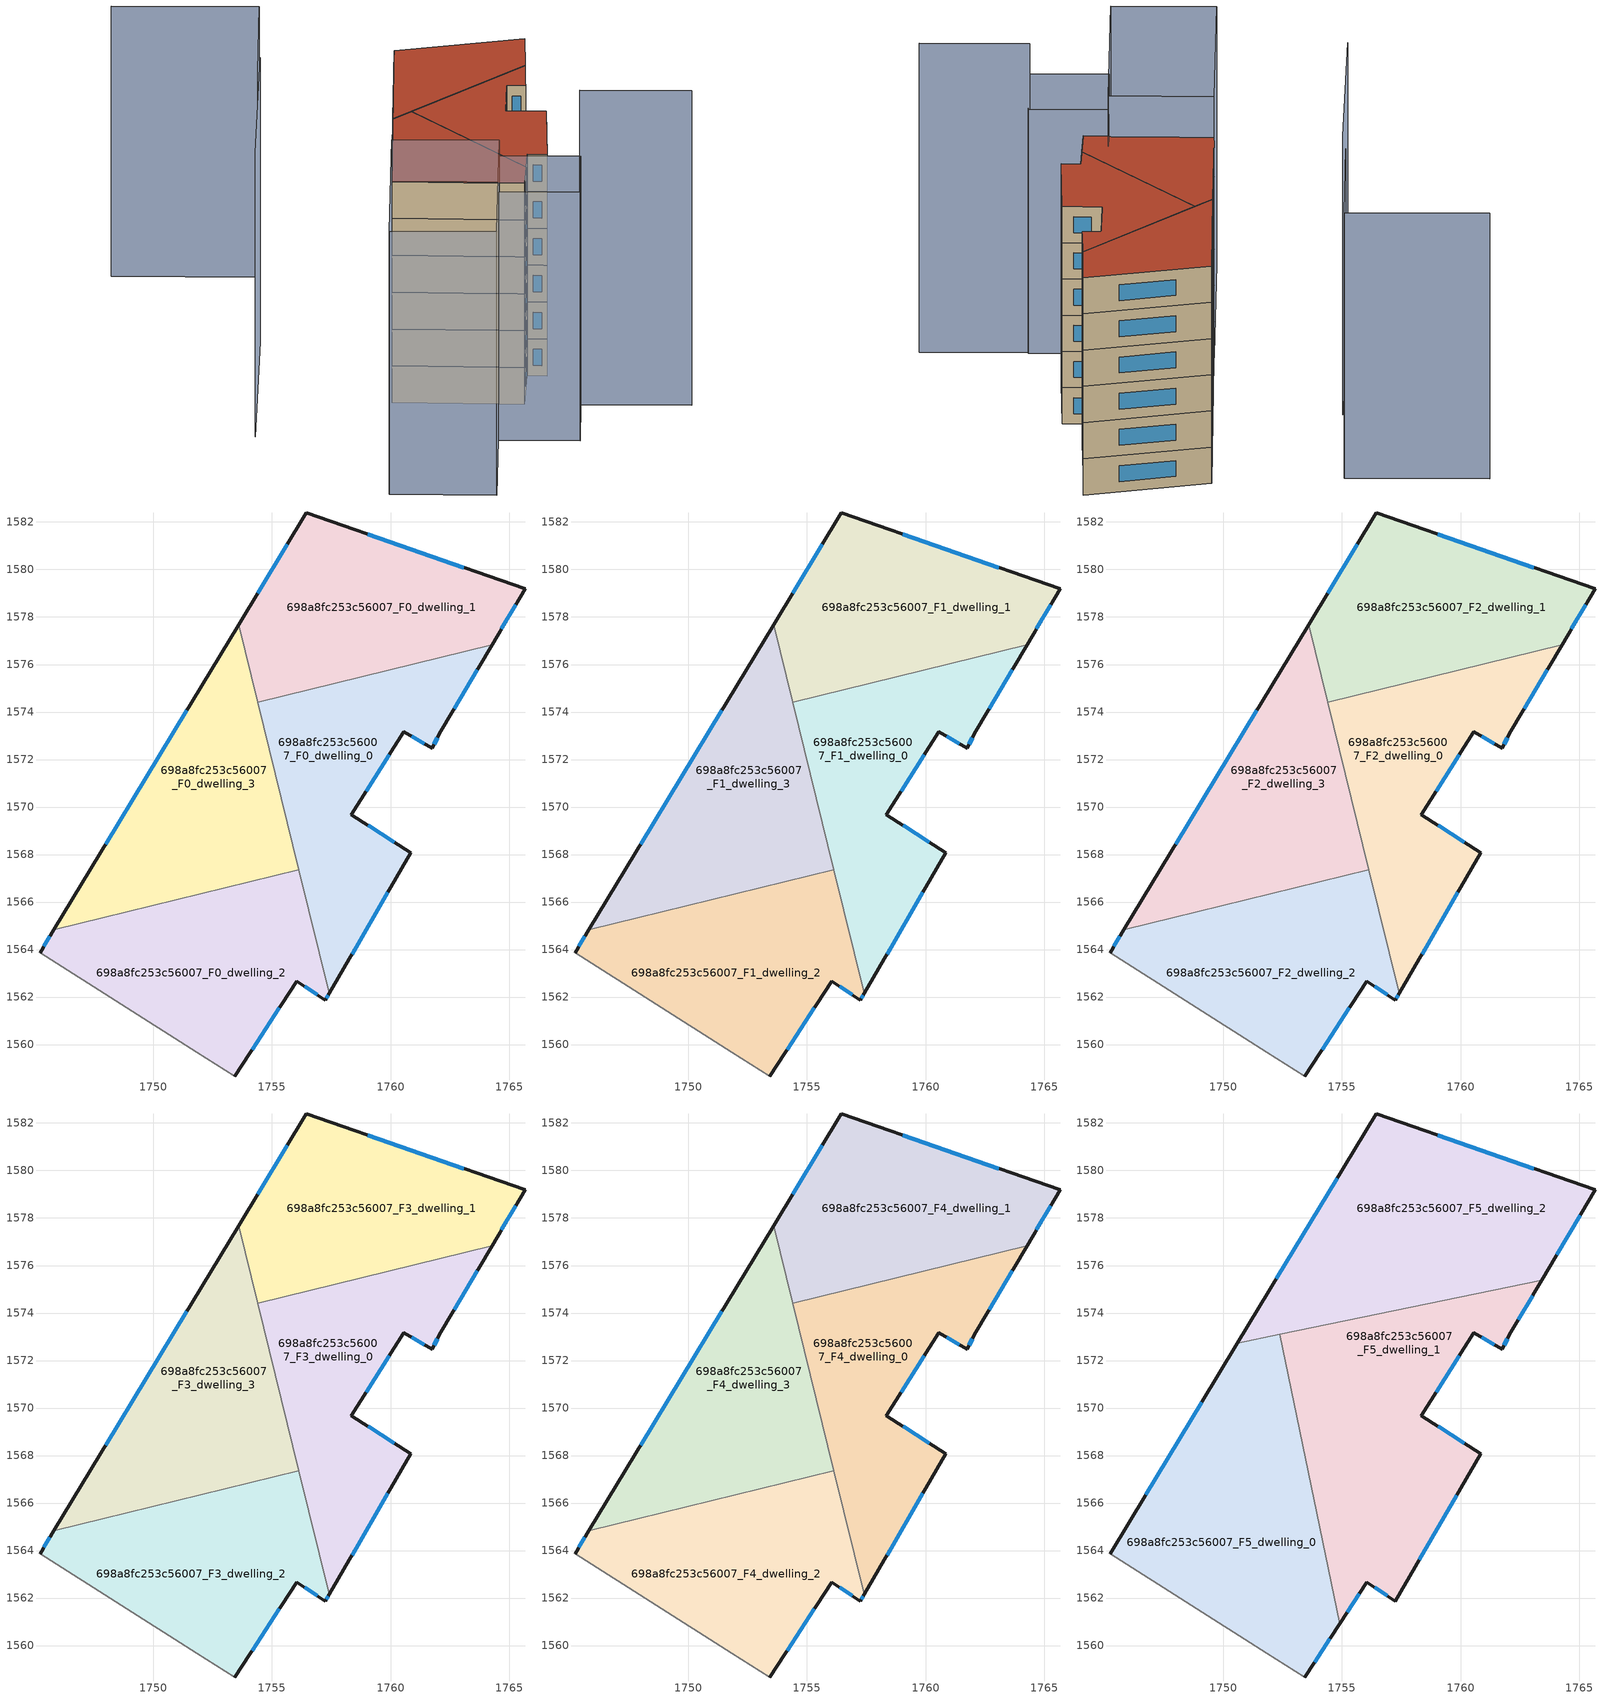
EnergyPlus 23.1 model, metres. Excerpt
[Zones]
698a8fc253c56007_F0_dwelling_0
 floor ground (EU_floor_Construction): 1764.28,1576.84 1762.06,1573.08 1761.76,1572.47 1760.56,1573.18 1758.35,1569.67 1760.85,1568.07 1757.41,1562.15 1754.4,1574.42 z0
 wall outside (EU_wall_Construction): 1757.41,1562.15 1760.85,1568.07 1758.35,1569.67 1760.56,1573.18 1761.76,1572.47 1762.06,1573.08 1764.28,1576.84 z0:3
 wall to 698a8fc253c56007_F0_dwelling_1 (EU_wall_Construction): 1764.28,1576.84 1754.4,1574.42 z0:3
 wall to 698a8fc253c56007_F0_dwelling_3 (EU_wall_Construction): 1754.4,1574.42 1756.13,1567.37 z0:3
 wall to 698a8fc253c56007_F0_dwelling_2 (EU_wall_Construction): 1756.13,1567.37 1757.41,1562.15 z0:3
 window (EU_Window_Construction): 1758.38,1563.81 1759.89,1566.41 / 1762.68,1574.13 1763.66,1575.79 / 1761.84,1572.64 1761.97,1572.91 / 1760.89,1572.98 1761.42,1572.67 / 1758.97,1570.66 1759.94,1572.2 / 1760.15,1568.52 1759.05,1569.23 z0.84:2.16
698a8fc253c56007_F0_dwelling_1
 floor ground (EU_floor_Construction): 1765.66,1579.18 1764.28,1576.84 1754.4,1574.42 1753.6,1577.68 1756.45,1582.38 z0
 wall outside (EU_wall_Construction): 1764.28,1576.84 1765.66,1579.18 1756.45,1582.38 1753.6,1577.68 z0:3
 wall to 698a8fc253c56007_F0_dwelling_3 (EU_wall_Construction): 1753.6,1577.68 1754.4,1574.42 z0:3
 window (EU_Window_Construction): 1764.67,1577.5 1765.27,1578.52 / 1755.65,1581.07 1754.4,1579 / 1763.08,1580.08 1759.03,1581.49 z0.84:2.16
698a8fc253c56007_F0_dwelling_2
 floor ground (EU_floor_Construction): 1756.13,1567.37 1757.41,1562.15 1757.25,1561.87 1756.05,1562.67 1753.45,1558.67 1751.84,1559.67 1745.24,1563.88 1745.82,1564.83 z0
 wall outside (EU_wall_Construction): 1745.82,1564.83 1745.24,1563.88 / 1753.45,1558.67 1756.05,1562.67 1757.25,1561.87 1757.41,1562.15 z0:3
 wall adiabatic (EU_wall_Construction): 1745.24,1563.88 1751.84,1559.67 1753.45,1558.67 z0:3
 wall to 698a8fc253c56007_F0_dwelling_3 (EU_wall_Construction): 1756.13,1567.37 1745.82,1564.83 z0:3
 window (EU_Window_Construction): 1745.66,1564.57 1745.4,1564.14 / 1757.3,1561.95 1757.37,1562.07 / 1756.38,1562.45 1756.91,1562.09 / 1754.18,1559.79 1755.32,1561.55 z0.84:2.16
698a8fc253c56007_F0_dwelling_3
 floor ground (EU_floor_Construction): 1753.6,1577.68 1756.13,1567.37 1745.82,1564.83 z0
 wall outside (EU_wall_Construction): 1753.6,1577.68 1745.82,1564.83 z0:3
 window (EU_Window_Construction): 1751.42,1574.08 1748,1568.43 z0.84:2.16
698a8fc253c56007_F1_dwelling_0
 floor to 698a8fc253c56007_F0_dwelling_0 (EU_floor_Construction): 1764.28,1576.84 1762.06,1573.08 1761.76,1572.47 1760.56,1573.18 1758.35,1569.67 1760.85,1568.07 1757.41,1562.15 1754.4,1574.42 z3
 wall outside (EU_wall_Construction): 1757.41,1562.15 1760.85,1568.07 1758.35,1569.67 1760.56,1573.18 1761.76,1572.47 1762.06,1573.08 1764.28,1576.84 z3:6
 wall to 698a8fc253c56007_F1_dwelling_1 (EU_wall_Construction): 1764.28,1576.84 1754.4,1574.42 z3:6
 wall to 698a8fc253c56007_F1_dwelling_3 (EU_wall_Construction): 1754.4,1574.42 1756.13,1567.37 z3:6
 wall to 698a8fc253c56007_F1_dwelling_2 (EU_wall_Construction): 1756.13,1567.37 1757.41,1562.15 z3:6
 window (EU_Window_Construction): 1758.38,1563.81 1759.89,1566.41 / 1762.68,1574.13 1763.66,1575.79 / 1761.84,1572.64 1761.97,1572.91 / 1760.89,1572.98 1761.42,1572.67 / 1758.97,1570.66 1759.94,1572.2 / 1760.15,1568.52 1759.05,1569.23 z3.84:5.16
698a8fc253c56007_F1_dwelling_1
 floor to 698a8fc253c56007_F0_dwelling_1 (EU_floor_Construction): 1765.66,1579.18 1764.28,1576.84 1754.4,1574.42 1753.6,1577.68 1756.45,1582.38 z3
 wall outside (EU_wall_Construction): 1764.28,1576.84 1765.66,1579.18 1756.45,1582.38 1753.6,1577.68 z3:6
 wall to 698a8fc253c56007_F1_dwelling_3 (EU_wall_Construction): 1753.6,1577.68 1754.4,1574.42 z3:6
 window (EU_Window_Construction): 1764.67,1577.5 1765.27,1578.52 / 1755.65,1581.07 1754.4,1579 / 1763.08,1580.08 1759.03,1581.49 z3.84:5.16
698a8fc253c56007_F1_dwelling_2
 floor to 698a8fc253c56007_F0_dwelling_2 (EU_floor_Construction): 1756.13,1567.37 1757.41,1562.15 1757.25,1561.87 1756.05,1562.67 1753.45,1558.67 1751.84,1559.67 1745.24,1563.88 1745.82,1564.83 z3
 wall outside (EU_wall_Construction): 1745.82,1564.83 1745.24,1563.88 / 1753.45,1558.67 1756.05,1562.67 1757.25,1561.87 1757.41,1562.15 z3:6
 wall adiabatic (EU_wall_Construction): 1745.24,1563.88 1751.84,1559.67 1753.45,1558.67 z3:6
 wall to 698a8fc253c56007_F1_dwelling_3 (EU_wall_Construction): 1756.13,1567.37 1745.82,1564.83 z3:6
 window (EU_Window_Construction): 1745.66,1564.57 1745.4,1564.14 / 1757.3,1561.95 1757.37,1562.07 / 1756.38,1562.45 1756.91,1562.09 / 1754.18,1559.79 1755.32,1561.55 z3.84:5.16
698a8fc253c56007_F1_dwelling_3
 floor to 698a8fc253c56007_F0_dwelling_3 (EU_floor_Construction): 1753.6,1577.68 1756.13,1567.37 1745.82,1564.83 z3
 wall outside (EU_wall_Construction): 1753.6,1577.68 1745.82,1564.83 z3:6
 window (EU_Window_Construction): 1751.42,1574.08 1748,1568.43 z3.84:5.16
698a8fc253c56007_F2_dwelling_0
 floor to 698a8fc253c56007_F1_dwelling_0 (EU_floor_Construction): 1764.28,1576.84 1762.06,1573.08 1761.76,1572.47 1760.56,1573.18 1758.35,1569.67 1760.85,1568.07 1757.41,1562.15 1754.4,1574.42 z6
 wall outside (EU_wall_Construction): 1757.41,1562.15 1760.85,1568.07 1758.35,1569.67 1760.56,1573.18 1761.76,1572.47 1762.06,1573.08 1764.28,1576.84 z6:9
 wall to 698a8fc253c56007_F2_dwelling_1 (EU_wall_Construction): 1764.28,1576.84 1754.4,1574.42 z6:9
 wall to 698a8fc253c56007_F2_dwelling_3 (EU_wall_Construction): 1754.4,1574.42 1756.13,1567.37 z6:9
 wall to 698a8fc253c56007_F2_dwelling_2 (EU_wall_Construction): 1756.13,1567.37 1757.41,1562.15 z6:9
 window (EU_Window_Construction): 1758.38,1563.81 1759.89,1566.41 / 1762.68,1574.13 1763.66,1575.79 / 1761.84,1572.64 1761.97,1572.91 / 1760.89,1572.98 1761.42,1572.67 / 1758.97,1570.66 1759.94,1572.2 / 1760.15,1568.52 1759.05,1569.23 z6.84:8.16
698a8fc253c56007_F2_dwelling_1
 floor to 698a8fc253c56007_F1_dwelling_1 (EU_floor_Construction): 1765.66,1579.18 1764.28,1576.84 1754.4,1574.42 1753.6,1577.68 1756.45,1582.38 z6
 wall outside (EU_wall_Construction): 1764.28,1576.84 1765.66,1579.18 1756.45,1582.38 1753.6,1577.68 z6:9
 wall to 698a8fc253c56007_F2_dwelling_3 (EU_wall_Construction): 1753.6,1577.68 1754.4,1574.42 z6:9
 window (EU_Window_Construction): 1764.67,1577.5 1765.27,1578.52 / 1755.65,1581.07 1754.4,1579 / 1763.08,1580.08 1759.03,1581.49 z6.84:8.16
698a8fc253c56007_F2_dwelling_2
 floor to 698a8fc253c56007_F1_dwelling_2 (EU_floor_Construction): 1756.13,1567.37 1757.41,1562.15 1757.25,1561.87 1756.05,1562.67 1753.45,1558.67 1751.84,1559.67 1745.24,1563.88 1745.82,1564.83 z6
 wall outside (EU_wall_Construction): 1745.82,1564.83 1745.24,1563.88 / 1753.45,1558.67 1756.05,1562.67 1757.25,1561.87 1757.41,1562.15 z6:9
 wall adiabatic (EU_wall_Construction): 1745.24,1563.88 1751.84,1559.67 1753.45,1558.67 z6:9
 wall to 698a8fc253c56007_F2_dwelling_3 (EU_wall_Construction): 1756.13,1567.37 1745.82,1564.83 z6:9
 window (EU_Window_Construction): 1745.66,1564.57 1745.4,1564.14 / 1757.3,1561.95 1757.37,1562.07 / 1756.38,1562.45 1756.91,1562.09 / 1754.18,1559.79 1755.32,1561.55 z6.84:8.16
698a8fc253c56007_F2_dwelling_3
 floor to 698a8fc253c56007_F1_dwelling_3 (EU_floor_Construction): 1753.6,1577.68 1756.13,1567.37 1745.82,1564.83 z6
 wall outside (EU_wall_Construction): 1753.6,1577.68 1745.82,1564.83 z6:9
 window (EU_Window_Construction): 1751.42,1574.08 1748,1568.43 z6.84:8.16
698a8fc253c56007_F3_dwelling_0
 floor to 698a8fc253c56007_F2_dwelling_0 (EU_floor_Construction): 1764.28,1576.84 1762.06,1573.08 1761.76,1572.47 1760.56,1573.18 1758.35,1569.67 1760.85,1568.07 1757.41,1562.15 1754.4,1574.42 z9
 wall outside (EU_wall_Construction): 1757.41,1562.15 1760.85,1568.07 1758.35,1569.67 1760.56,1573.18 1761.76,1572.47 1762.06,1573.08 1764.28,1576.84 z9:12
 wall to 698a8fc253c56007_F3_dwelling_1 (EU_wall_Construction): 1764.28,1576.84 1754.4,1574.42 z9:12
 wall to 698a8fc253c56007_F3_dwelling_3 (EU_wall_Construction): 1754.4,1574.42 1756.13,1567.37 z9:12
 wall to 698a8fc253c56007_F3_dwelling_2 (EU_wall_Construction): 1756.13,1567.37 1757.41,1562.15 z9:12
 window (EU_Window_Construction): 1758.38,1563.81 1759.89,1566.41 / 1762.68,1574.13 1763.66,1575.79 / 1761.84,1572.64 1761.97,1572.91 / 1760.89,1572.98 1761.42,1572.67 / 1758.97,1570.66 1759.94,1572.2 / 1760.15,1568.52 1759.05,1569.23 z9.84:11.16
698a8fc253c56007_F3_dwelling_1
 floor to 698a8fc253c56007_F2_dwelling_1 (EU_floor_Construction): 1765.66,1579.18 1764.28,1576.84 1754.4,1574.42 1753.6,1577.68 1756.45,1582.38 z9
 wall outside (EU_wall_Construction): 1764.28,1576.84 1765.66,1579.18 1756.45,1582.38 1753.6,1577.68 z9:12
 wall to 698a8fc253c56007_F3_dwelling_3 (EU_wall_Construction): 1753.6,1577.68 1754.4,1574.42 z9:12
 window (EU_Window_Construction): 1764.67,1577.5 1765.27,1578.52 / 1755.65,1581.07 1754.4,1579 / 1763.08,1580.08 1759.03,1581.49 z9.84:11.16
698a8fc253c56007_F3_dwelling_2
 floor to 698a8fc253c56007_F2_dwelling_2 (EU_floor_Construction): 1756.13,1567.37 1757.41,1562.15 1757.25,1561.87 1756.05,1562.67 1753.45,1558.67 1751.84,1559.67 1745.24,1563.88 1745.82,1564.83 z9
 wall outside (EU_wall_Construction): 1745.82,1564.83 1745.24,1563.88 / 1753.45,1558.67 1756.05,1562.67 1757.25,1561.87 1757.41,1562.15 z9:12
 wall adiabatic (EU_wall_Construction): 1745.24,1563.88 1751.84,1559.67 1753.45,1558.67 z9:12
 wall to 698a8fc253c56007_F3_dwelling_3 (EU_wall_Construction): 1756.13,1567.37 1745.82,1564.83 z9:12
 window (EU_Window_Construction): 1745.66,1564.57 1745.4,1564.14 / 1757.3,1561.95 1757.37,1562.07 / 1756.38,1562.45 1756.91,1562.09 / 1754.18,1559.79 1755.32,1561.55 z9.84:11.16
698a8fc253c56007_F3_dwelling_3
 floor to 698a8fc253c56007_F2_dwelling_3 (EU_floor_Construction): 1753.6,1577.68 1756.13,1567.37 1745.82,1564.83 z9
 wall outside (EU_wall_Construction): 1753.6,1577.68 1745.82,1564.83 z9:12
 window (EU_Window_Construction): 1751.42,1574.08 1748,1568.43 z9.84:11.16
698a8fc253c56007_F4_dwelling_0
 floor to 698a8fc253c56007_F3_dwelling_0 (EU_floor_Construction): 1764.28,1576.84 1762.06,1573.08 1761.76,1572.47 1760.56,1573.18 1758.35,1569.67 1760.85,1568.07 1757.41,1562.15 1754.4,1574.42 z12
 wall outside (EU_wall_Construction): 1757.41,1562.15 1760.85,1568.07 1758.35,1569.67 1760.56,1573.18 1761.76,1572.47 1762.06,1573.08 1764.28,1576.84 z12:15
 wall to 698a8fc253c56007_F4_dwelling_1 (EU_wall_Construction): 1764.28,1576.84 1754.4,1574.42 z12:15
 wall to 698a8fc253c56007_F4_dwelling_3 (EU_wall_Construction): 1754.4,1574.42 1756.13,1567.37 z12:15
 wall to 698a8fc253c56007_F4_dwelling_2 (EU_wall_Construction): 1756.13,1567.37 1757.41,1562.15 z12:15
 window (EU_Window_Construction): 1758.38,1563.81 1759.89,1566.41 / 1762.68,1574.13 1763.66,1575.79 / 1761.84,1572.64 1761.97,1572.91 / 1760.89,1572.98 1761.42,1572.67 / 1758.97,1570.66 1759.94,1572.2 / 1760.15,1568.52 1759.05,1569.23 z12.84:14.16
698a8fc253c56007_F4_dwelling_1
 floor to 698a8fc253c56007_F3_dwelling_1 (EU_floor_Construction): 1765.66,1579.18 1764.28,1576.84 1754.4,1574.42 1753.6,1577.68 1756.45,1582.38 z12
 wall outside (EU_wall_Construction): 1764.28,1576.84 1765.66,1579.18 1756.45,1582.38 1753.6,1577.68 z12:15
 wall to 698a8fc253c56007_F4_dwelling_3 (EU_wall_Construction): 1753.6,1577.68 1754.4,1574.42 z12:15
 window (EU_Window_Construction): 1764.67,1577.5 1765.27,1578.52 / 1755.65,1581.07 1754.4,1579 / 1763.08,1580.08 1759.03,1581.49 z12.84:14.16
698a8fc253c56007_F4_dwelling_2
 floor to 698a8fc253c56007_F3_dwelling_2 (EU_floor_Construction): 1756.13,1567.37 1757.41,1562.15 1757.25,1561.87 1756.05,1562.67 1753.45,1558.67 1751.84,1559.67 1745.24,1563.88 1745.82,1564.83 z12
 wall outside (EU_wall_Construction): 1745.82,1564.83 1745.24,1563.88 / 1753.45,1558.67 1756.05,1562.67 1757.25,1561.87 1757.41,1562.15 z12:15
 wall adiabatic (EU_wall_Construction): 1745.24,1563.88 1751.84,1559.67 1753.45,1558.67 z12:15
 wall to 698a8fc253c56007_F4_dwelling_3 (EU_wall_Construction): 1756.13,1567.37 1745.82,1564.83 z12:15
 window (EU_Window_Construction): 1745.66,1564.57 1745.4,1564.14 / 1757.3,1561.95 1757.37,1562.07 / 1756.38,1562.45 1756.91,1562.09 / 1754.18,1559.79 1755.32,1561.55 z12.84:14.16
698a8fc253c56007_F4_dwelling_3
 floor to 698a8fc253c56007_F3_dwelling_3 (EU_floor_Construction): 1753.6,1577.68 1756.13,1567.37 1745.82,1564.83 z12
 wall outside (EU_wall_Construction): 1753.6,1577.68 1745.82,1564.83 z12:15
 window (EU_Window_Construction): 1751.42,1574.08 1748,1568.43 z12.84:14.16
 ceiling adiabatic (EU_roof_Construction): 1756.13,1567.37 1754.61,1573.56 1750.61,1572.73 1745.82,1564.83 z15
698a8fc253c56007_F5_dwelling_0
 floor to 698a8fc253c56007_F4_dwelling_2 (EU_floor_Construction): 1753.7,1566.77 1754.91,1560.92 1753.45,1558.67 1751.84,1559.67 1745.24,1563.88 1745.82,1564.84 z15
 floor adiabatic (EU_floor_Construction): 1752.39,1573.1 1753.7,1566.77 1745.82,1564.84 1750.61,1572.73 z15
 wall outside (EU_wall_Construction): 1750.61,1572.73 1745.24,1563.88 / 1753.45,1558.67 1754.91,1560.92 z15:18
 wall adiabatic (EU_wall_Construction): 1745.24,1563.88 1751.84,1559.67 1753.45,1558.67 z15:18
 wall to 698a8fc253c56007_F5_dwelling_1 (EU_wall_Construction): 1754.91,1560.92 1752.39,1573.1 z15:18
 wall to 698a8fc253c56007_F5_dwelling_2 (EU_wall_Construction): 1752.39,1573.1 1750.61,1572.73 z15:18
 window (EU_Window_Construction): 1749.1,1570.25 1746.74,1566.36 / 1753.86,1559.3 1754.5,1560.29 z15.84:17.16
 roof outside (EU_roof_Construction): 1753.45,1558.67 1754.91,1560.92 1752.39,1573.1 1750.61,1572.73 1745.24,1563.88 1751.84,1559.67 z18
698a8fc253c56007_F5_dwelling_1
 floor to 698a8fc253c56007_F4_dwelling_0 (EU_floor_Construction): 1763.42,1575.38 1762.06,1573.08 1761.76,1572.47 1760.56,1573.18 1758.35,1569.67 1760.85,1568.07 1757.41,1562.15 1754.61,1573.56 z15
 floor to 698a8fc253c56007_F4_dwelling_2 (EU_floor_Construction): 1756.13,1567.37 1757.41,1562.15 1757.25,1561.87 1756.05,1562.67 1754.91,1560.92 1753.7,1566.77 z15
 floor adiabatic (EU_floor_Construction): 1754.61,1573.56 1756.13,1567.37 1753.7,1566.77 1752.39,1573.1 z15
 wall outside (EU_wall_Construction): 1754.91,1560.92 1756.05,1562.67 1757.25,1561.87 1760.85,1568.07 1758.35,1569.67 1760.56,1573.18 1761.76,1572.47 1762.06,1573.08 1763.42,1575.38 z15:18
 wall to 698a8fc253c56007_F5_dwelling_2 (EU_wall_Construction): 1763.42,1575.38 1752.39,1573.1 z15:18
 window (EU_Window_Construction): 1758.26,1563.61 1759.84,1566.34 / 1756.38,1562.45 1756.91,1562.09 / 1755.23,1561.41 1755.73,1562.18 / 1762.44,1573.72 1763.04,1574.74 / 1761.84,1572.64 1761.97,1572.91 / 1760.89,1572.98 1761.42,1572.67 / 1758.97,1570.66 1759.94,1572.2 / 1760.15,1568.52 1759.05,1569.23 z15.84:17.16
 roof outside (EU_roof_Construction): 1757.25,1561.87 1760.85,1568.07 1758.35,1569.67 1760.56,1573.18 1761.76,1572.47 1762.06,1573.08 1763.42,1575.38 1752.39,1573.1 1754.91,1560.92 1756.05,1562.67 z18
698a8fc253c56007_F5_dwelling_2
 floor to 698a8fc253c56007_F4_dwelling_1 (EU_floor_Construction): 1765.66,1579.18 1764.28,1576.84 1754.4,1574.42 1753.6,1577.68 1756.45,1582.38 z15
 floor to 698a8fc253c56007_F4_dwelling_0 (EU_floor_Construction): 1764.28,1576.84 1763.42,1575.38 1754.61,1573.56 1754.4,1574.42 z15
 floor to 698a8fc253c56007_F4_dwelling_3 (EU_floor_Construction): 1753.6,1577.68 1754.61,1573.56 1750.61,1572.73 z15
 wall outside (EU_wall_Construction): 1763.42,1575.38 1765.66,1579.18 1756.45,1582.38 1750.61,1572.73 z15:18
 window (EU_Window_Construction): 1754.82,1579.68 1752.24,1575.44 / 1763.08,1580.08 1759.03,1581.49 / 1764.05,1576.45 1765.03,1578.12 z15.84:17.16
 roof outside (EU_roof_Construction): 1763.42,1575.38 1765.66,1579.18 1756.45,1582.38 1750.61,1572.73 z18
shading: 1756.85,1556.57 1763.85,1552.33 z0:25.6; 1744.04,1546.86 1737.33,1550.97 / 1737.33,1550.97 1745.24,1563.88 / 1745.24,1563.88 1751.94,1559.77 / 1751.94,1559.77 1744.04,1546.86 z0:21.4; 1748.74,1554.57 1751.84,1559.67 / 1751.84,1559.67 1756.95,1556.57 / 1756.95,1556.57 1753.84,1551.46 / 1753.84,1551.46 1748.74,1554.57 z0:20.2; 1742.18,1577.48 1733.83,1564.18 z0:23.1; 1738.33,1592.31 1747.55,1586.69 / 1747.55,1586.69 1741.94,1577.48 z0:22
[Building]
EU S2 Campaign: North Axis=0; Terrain=City; Solar Distribution=FullExterior
[Site:Location]
Lyon-Bron: Latitude=45.75; Longitude=5; Time Zone=1; Elevation=198
[SizingPeriod:WeatherFileDays]
AnnualSizingPeriod: Begin Month=1; Begin Day of Month=1; End Month=12; End Day of Month=31; Day of Week for Start Day=Monday; Use Weather File Daylight Saving Period=No; Use Weather File Rain and Snow Indicators=No
[MATERIAL]
EU_InternalMass_Material: Roughness=MediumRough; Thickness=0.1; Conductivity=1; Density=1800; Specific Heat=900; Thermal Absorptance=0.9; Solar Absorptance=0.7; Visible Absorptance=0.7
[MATERIAL:NOMASS] Roughness=MediumRough; Thermal Absorptance=0.9; Solar Absorptance=0.7; Visible Absorptance=0.7
Name | Thermal Resistance
EU_wall_NoMass | 0.776494
EU_roof_NoMass | 0.486893
EU_floor_NoMass | 0.421597
[WINDOWMATERIAL:SIMPLEGLAZINGSYSTEM]
EU_Window_SimpleGlazing: UFactor=4.24961; Solar Heat Gain Coefficient=0.83; Visible Transmittance=0.83
[CONSTRUCTION]
EU_wall_Construction: EU_wall_NoMass
EU_roof_Construction: EU_roof_NoMass
EU_floor_Construction: EU_floor_NoMass
EU_Window_Construction: EU_Window_SimpleGlazing
EU_InternalMass_Construction: EU_InternalMass_Material
[ZONE] Type=1; Multiplier=1; Ceiling Height=autocalculate; Floor Area=autocalculate; Part of Total Floor Area=Yes
Name | Volume
698a8fc253c56007_F0_dwelling_0; 698a8fc253c56007_F1_dwelling_0; 698a8fc253c56007_F2_dwelling_0; 698a8fc253c56007_F3_dwelling_0; 698a8fc253c56007_F4_dwelling_0 | 169.082
698a8fc253c56007_F5_dwelling_0 | 225.45
698a8fc253c56007_F0_dwelling_1; 698a8fc253c56007_F1_dwelling_1; 698a8fc253c56007_F2_dwelling_1; 698a8fc253c56007_F3_dwelling_1; 698a8fc253c56007_F4_dwelling_1 | 169.092
698a8fc253c56007_F5_dwelling_1 | 225.448
698a8fc253c56007_F0_dwelling_2; 698a8fc253c56007_F1_dwelling_2; 698a8fc253c56007_F2_dwelling_2; 698a8fc253c56007_F3_dwelling_2; 698a8fc253c56007_F4_dwelling_2 | 169.085
698a8fc253c56007_F5_dwelling_2 | 225.468
698a8fc253c56007_F0_dwelling_3; 698a8fc253c56007_F1_dwelling_3; 698a8fc253c56007_F2_dwelling_3; 698a8fc253c56007_F3_dwelling_3; 698a8fc253c56007_F4_dwelling_3 | 169.104
[INTERNALMASS] Construction=EU_InternalMass_Construction
Name | Zone or ZoneList | Surface Area
698a8fc253c56007_F0_dwelling_0_EU_InternalMass | 698a8fc253c56007_F0_dwelling_0 | 56.3607
698a8fc253c56007_F0_dwelling_1_EU_InternalMass | 698a8fc253c56007_F0_dwelling_1 | 56.3644
698a8fc253c56007_F0_dwelling_2_EU_InternalMass | 698a8fc253c56007_F0_dwelling_2 | 56.3613
698a8fc253c56007_F0_dwelling_3_EU_InternalMass | 698a8fc253c56007_F0_dwelling_3 | 56.3678
698a8fc253c56007_F1_dwelling_0_EU_InternalMass | 698a8fc253c56007_F1_dwelling_0 | 56.3607
698a8fc253c56007_F1_dwelling_1_EU_InternalMass | 698a8fc253c56007_F1_dwelling_1 | 56.3644
698a8fc253c56007_F1_dwelling_2_EU_InternalMass | 698a8fc253c56007_F1_dwelling_2 | 56.3613
698a8fc253c56007_F1_dwelling_3_EU_InternalMass | 698a8fc253c56007_F1_dwelling_3 | 56.3678
698a8fc253c56007_F2_dwelling_0_EU_InternalMass | 698a8fc253c56007_F2_dwelling_0 | 56.3607
698a8fc253c56007_F2_dwelling_1_EU_InternalMass | 698a8fc253c56007_F2_dwelling_1 | 56.3644
698a8fc253c56007_F2_dwelling_2_EU_InternalMass | 698a8fc253c56007_F2_dwelling_2 | 56.3613
698a8fc253c56007_F2_dwelling_3_EU_InternalMass | 698a8fc253c56007_F2_dwelling_3 | 56.3678
698a8fc253c56007_F3_dwelling_0_EU_InternalMass | 698a8fc253c56007_F3_dwelling_0 | 56.3607
698a8fc253c56007_F3_dwelling_1_EU_InternalMass | 698a8fc253c56007_F3_dwelling_1 | 56.3644
698a8fc253c56007_F3_dwelling_2_EU_InternalMass | 698a8fc253c56007_F3_dwelling_2 | 56.3613
698a8fc253c56007_F3_dwelling_3_EU_InternalMass | 698a8fc253c56007_F3_dwelling_3 | 56.3678
698a8fc253c56007_F4_dwelling_0_EU_InternalMass | 698a8fc253c56007_F4_dwelling_0 | 56.3607
698a8fc253c56007_F4_dwelling_1_EU_InternalMass | 698a8fc253c56007_F4_dwelling_1 | 56.3644
698a8fc253c56007_F4_dwelling_2_EU_InternalMass | 698a8fc253c56007_F4_dwelling_2 | 56.3613
698a8fc253c56007_F4_dwelling_3_EU_InternalMass | 698a8fc253c56007_F4_dwelling_3 | 56.3678
698a8fc253c56007_F5_dwelling_0_EU_InternalMass | 698a8fc253c56007_F5_dwelling_0 | 75.1473
698a8fc253c56007_F5_dwelling_1_EU_InternalMass | 698a8fc253c56007_F5_dwelling_1 | 75.1486
698a8fc253c56007_F5_dwelling_2_EU_InternalMass | 698a8fc253c56007_F5_dwelling_2 | 75.156
[OTHEREQUIPMENT] Fuel Type=Electricity; Design Level Calculation Method=Watts/Area; Power per Zone Floor Area=1; Fraction Latent=0; Fraction Radiant=0; Fraction Lost=0; Carbon Dioxide Generation Rate=0; EndUse Subcategory=EU_Step8_InternalGains
Name | Zone or ZoneList or Space or SpaceList | Schedule
EU_Step8_InternalGain_698a8fc253c56007_F0_dwelling_0_f000 | 698a8fc253c56007_F0_dwelling_0 | EU_Step8_GainSchedule_698a8fc253c56007_F0_dwelling_0_f000
EU_Step8_InternalGain_698a8fc253c56007_F0_dwelling_1_f000 | 698a8fc253c56007_F0_dwelling_1 | EU_Step8_GainSchedule_698a8fc253c56007_F0_dwelling_1_f000
EU_Step8_InternalGain_698a8fc253c56007_F0_dwelling_2_f000 | 698a8fc253c56007_F0_dwelling_2 | EU_Step8_GainSchedule_698a8fc253c56007_F0_dwelling_2_f000
EU_Step8_InternalGain_698a8fc253c56007_F0_dwelling_3_f000 | 698a8fc253c56007_F0_dwelling_3 | EU_Step8_GainSchedule_698a8fc253c56007_F0_dwelling_3_f000
EU_Step8_InternalGain_698a8fc253c56007_F1_dwelling_0_f000 | 698a8fc253c56007_F1_dwelling_0 | EU_Step8_GainSchedule_698a8fc253c56007_F1_dwelling_0_f000
EU_Step8_InternalGain_698a8fc253c56007_F1_dwelling_1_f000 | 698a8fc253c56007_F1_dwelling_1 | EU_Step8_GainSchedule_698a8fc253c56007_F1_dwelling_1_f000
EU_Step8_InternalGain_698a8fc253c56007_F1_dwelling_2_f000 | 698a8fc253c56007_F1_dwelling_2 | EU_Step8_GainSchedule_698a8fc253c56007_F1_dwelling_2_f000
EU_Step8_InternalGain_698a8fc253c56007_F1_dwelling_3_f000 | 698a8fc253c56007_F1_dwelling_3 | EU_Step8_GainSchedule_698a8fc253c56007_F1_dwelling_3_f000
EU_Step8_InternalGain_698a8fc253c56007_F2_dwelling_0_f000 | 698a8fc253c56007_F2_dwelling_0 | EU_Step8_GainSchedule_698a8fc253c56007_F2_dwelling_0_f000
EU_Step8_InternalGain_698a8fc253c56007_F2_dwelling_1_f000 | 698a8fc253c56007_F2_dwelling_1 | EU_Step8_GainSchedule_698a8fc253c56007_F2_dwelling_1_f000
EU_Step8_InternalGain_698a8fc253c56007_F2_dwelling_2_f000 | 698a8fc253c56007_F2_dwelling_2 | EU_Step8_GainSchedule_698a8fc253c56007_F2_dwelling_2_f000
EU_Step8_InternalGain_698a8fc253c56007_F2_dwelling_3_f000 | 698a8fc253c56007_F2_dwelling_3 | EU_Step8_GainSchedule_698a8fc253c56007_F2_dwelling_3_f000
EU_Step8_InternalGain_698a8fc253c56007_F3_dwelling_0_f000 | 698a8fc253c56007_F3_dwelling_0 | EU_Step8_GainSchedule_698a8fc253c56007_F3_dwelling_0_f000
EU_Step8_InternalGain_698a8fc253c56007_F3_dwelling_1_f000 | 698a8fc253c56007_F3_dwelling_1 | EU_Step8_GainSchedule_698a8fc253c56007_F3_dwelling_1_f000
EU_Step8_InternalGain_698a8fc253c56007_F3_dwelling_2_f000 | 698a8fc253c56007_F3_dwelling_2 | EU_Step8_GainSchedule_698a8fc253c56007_F3_dwelling_2_f000
EU_Step8_InternalGain_698a8fc253c56007_F3_dwelling_3_f000 | 698a8fc253c56007_F3_dwelling_3 | EU_Step8_GainSchedule_698a8fc253c56007_F3_dwelling_3_f000
EU_Step8_InternalGain_698a8fc253c56007_F4_dwelling_0_f000 | 698a8fc253c56007_F4_dwelling_0 | EU_Step8_GainSchedule_698a8fc253c56007_F4_dwelling_0_f000
EU_Step8_InternalGain_698a8fc253c56007_F4_dwelling_1_f000 | 698a8fc253c56007_F4_dwelling_1 | EU_Step8_GainSchedule_698a8fc253c56007_F4_dwelling_1_f000
EU_Step8_InternalGain_698a8fc253c56007_F4_dwelling_2_f000 | 698a8fc253c56007_F4_dwelling_2 | EU_Step8_GainSchedule_698a8fc253c56007_F4_dwelling_2_f000
EU_Step8_InternalGain_698a8fc253c56007_F4_dwelling_3_f000 | 698a8fc253c56007_F4_dwelling_3 | EU_Step8_GainSchedule_698a8fc253c56007_F4_dwelling_3_f000
EU_Step8_InternalGain_698a8fc253c56007_F5_dwelling_0_f000 | 698a8fc253c56007_F5_dwelling_0 | EU_Step8_GainSchedule_698a8fc253c56007_F5_dwelling_0_f000
EU_Step8_InternalGain_698a8fc253c56007_F5_dwelling_1_f000 | 698a8fc253c56007_F5_dwelling_1 | EU_Step8_GainSchedule_698a8fc253c56007_F5_dwelling_1_f000
EU_Step8_InternalGain_698a8fc253c56007_F5_dwelling_2_f000 | 698a8fc253c56007_F5_dwelling_2 | EU_Step8_GainSchedule_698a8fc253c56007_F5_dwelling_2_f000
[ZONEVENTILATION:DESIGNFLOWRATE] Schedule=EU_AlwaysOn; Design Flow Rate Calculation Method=AirChanges/Hour; Air Changes per Hour=0.693814; Ventilation Type=Natural; Fan Pressure Rise=0; Fan Total Efficiency=1; Constant Term Coefficient=1; Temperature Term Coefficient=0; Velocity Term Coefficient=0; Velocity Squared Term Coefficient=0; Minimum Indoor Temperature=-100; Maximum Indoor Temperature=100; Delta Temperature=-100; Minimum Outdoor Temperature=-100; Maximum Outdoor Temperature=100; Maximum Wind Speed=40
Name | Zone or ZoneList or Space or SpaceList
EU_ConstantAir_698a8fc253c56007_F0_dwelling_0 | 698a8fc253c56007_F0_dwelling_0
EU_ConstantAir_698a8fc253c56007_F0_dwelling_1 | 698a8fc253c56007_F0_dwelling_1
EU_ConstantAir_698a8fc253c56007_F0_dwelling_2 | 698a8fc253c56007_F0_dwelling_2
EU_ConstantAir_698a8fc253c56007_F0_dwelling_3 | 698a8fc253c56007_F0_dwelling_3
EU_ConstantAir_698a8fc253c56007_F1_dwelling_0 | 698a8fc253c56007_F1_dwelling_0
EU_ConstantAir_698a8fc253c56007_F1_dwelling_1 | 698a8fc253c56007_F1_dwelling_1
EU_ConstantAir_698a8fc253c56007_F1_dwelling_2 | 698a8fc253c56007_F1_dwelling_2
EU_ConstantAir_698a8fc253c56007_F1_dwelling_3 | 698a8fc253c56007_F1_dwelling_3
EU_ConstantAir_698a8fc253c56007_F2_dwelling_0 | 698a8fc253c56007_F2_dwelling_0
EU_ConstantAir_698a8fc253c56007_F2_dwelling_1 | 698a8fc253c56007_F2_dwelling_1
EU_ConstantAir_698a8fc253c56007_F2_dwelling_2 | 698a8fc253c56007_F2_dwelling_2
EU_ConstantAir_698a8fc253c56007_F2_dwelling_3 | 698a8fc253c56007_F2_dwelling_3
EU_ConstantAir_698a8fc253c56007_F3_dwelling_0 | 698a8fc253c56007_F3_dwelling_0
EU_ConstantAir_698a8fc253c56007_F3_dwelling_1 | 698a8fc253c56007_F3_dwelling_1
EU_ConstantAir_698a8fc253c56007_F3_dwelling_2 | 698a8fc253c56007_F3_dwelling_2
EU_ConstantAir_698a8fc253c56007_F3_dwelling_3 | 698a8fc253c56007_F3_dwelling_3
EU_ConstantAir_698a8fc253c56007_F4_dwelling_0 | 698a8fc253c56007_F4_dwelling_0
EU_ConstantAir_698a8fc253c56007_F4_dwelling_1 | 698a8fc253c56007_F4_dwelling_1
EU_ConstantAir_698a8fc253c56007_F4_dwelling_2 | 698a8fc253c56007_F4_dwelling_2
EU_ConstantAir_698a8fc253c56007_F4_dwelling_3 | 698a8fc253c56007_F4_dwelling_3
EU_ConstantAir_698a8fc253c56007_F5_dwelling_0 | 698a8fc253c56007_F5_dwelling_0
EU_ConstantAir_698a8fc253c56007_F5_dwelling_1 | 698a8fc253c56007_F5_dwelling_1
EU_ConstantAir_698a8fc253c56007_F5_dwelling_2 | 698a8fc253c56007_F5_dwelling_2
[HVACTEMPLATE:THERMOSTAT] Constant Heating Setpoint=20; Constant Cooling Setpoint=50
EU_HeatOnly_698a8fc253c56007_F0_dwelling_0; EU_HeatOnly_698a8fc253c56007_F0_dwelling_1; EU_HeatOnly_698a8fc253c56007_F0_dwelling_2; EU_HeatOnly_698a8fc253c56007_F0_dwelling_3; EU_HeatOnly_698a8fc253c56007_F1_dwelling_0; EU_HeatOnly_698a8fc253c56007_F1_dwelling_1; EU_HeatOnly_698a8fc253c56007_F1_dwelling_2; EU_HeatOnly_698a8fc253c56007_F1_dwelling_3; EU_HeatOnly_698a8fc253c56007_F2_dwelling_0; EU_HeatOnly_698a8fc253c56007_F2_dwelling_1; EU_HeatOnly_698a8fc253c56007_F2_dwelling_2; EU_HeatOnly_698a8fc253c56007_F2_dwelling_3; EU_HeatOnly_698a8fc253c56007_F3_dwelling_0; EU_HeatOnly_698a8fc253c56007_F3_dwelling_1; EU_HeatOnly_698a8fc253c56007_F3_dwelling_2; EU_HeatOnly_698a8fc253c56007_F3_dwelling_3; EU_HeatOnly_698a8fc253c56007_F4_dwelling_0; EU_HeatOnly_698a8fc253c56007_F4_dwelling_1; EU_HeatOnly_698a8fc253c56007_F4_dwelling_2; EU_HeatOnly_698a8fc253c56007_F4_dwelling_3; EU_HeatOnly_698a8fc253c56007_F5_dwelling_0; EU_HeatOnly_698a8fc253c56007_F5_dwelling_1; EU_HeatOnly_698a8fc253c56007_F5_dwelling_2
[HVACTEMPLATE:ZONE:IDEALLOADSAIRSYSTEM] System Availability Schedule=EU_AlwaysOn; Maximum Heating Supply Air Temperature=50; Minimum Cooling Supply Air Temperature=13; Maximum Heating Supply Air Humidity Ratio=0.0156; Minimum Cooling Supply Air Humidity Ratio=0.0077; Heating Limit=NoLimit; Cooling Limit=NoLimit; Heating Availability Schedule=EU_AlwaysOn; Cooling Availability Schedule=EU_CoolingOff; Dehumidification Control Type=ConstantSensibleHeatRatio; Cooling Sensible Heat Ratio=0.7; Dehumidification Setpoint=60; Humidification Control Type=None; Humidification Setpoint=30; Outdoor Air Method=None; Outdoor Air Flow Rate per Person=0.00944; Outdoor Air Flow Rate per Zone Floor Area=0; Outdoor Air Flow Rate per Zone=0; Demand Controlled Ventilation Type=None; Outdoor Air Economizer Type=NoEconomizer; Heat Recovery Type=None; Sensible Heat Recovery Effectiveness=0.7; Latent Heat Recovery Effectiveness=0.65
Name | Template Thermostat
698a8fc253c56007_F0_dwelling_0 | EU_HeatOnly_698a8fc253c56007_F0_dwelling_0
698a8fc253c56007_F0_dwelling_1 | EU_HeatOnly_698a8fc253c56007_F0_dwelling_1
698a8fc253c56007_F0_dwelling_2 | EU_HeatOnly_698a8fc253c56007_F0_dwelling_2
698a8fc253c56007_F0_dwelling_3 | EU_HeatOnly_698a8fc253c56007_F0_dwelling_3
698a8fc253c56007_F1_dwelling_0 | EU_HeatOnly_698a8fc253c56007_F1_dwelling_0
698a8fc253c56007_F1_dwelling_1 | EU_HeatOnly_698a8fc253c56007_F1_dwelling_1
698a8fc253c56007_F1_dwelling_2 | EU_HeatOnly_698a8fc253c56007_F1_dwelling_2
698a8fc253c56007_F1_dwelling_3 | EU_HeatOnly_698a8fc253c56007_F1_dwelling_3
698a8fc253c56007_F2_dwelling_0 | EU_HeatOnly_698a8fc253c56007_F2_dwelling_0
698a8fc253c56007_F2_dwelling_1 | EU_HeatOnly_698a8fc253c56007_F2_dwelling_1
698a8fc253c56007_F2_dwelling_2 | EU_HeatOnly_698a8fc253c56007_F2_dwelling_2
698a8fc253c56007_F2_dwelling_3 | EU_HeatOnly_698a8fc253c56007_F2_dwelling_3
698a8fc253c56007_F3_dwelling_0 | EU_HeatOnly_698a8fc253c56007_F3_dwelling_0
698a8fc253c56007_F3_dwelling_1 | EU_HeatOnly_698a8fc253c56007_F3_dwelling_1
698a8fc253c56007_F3_dwelling_2 | EU_HeatOnly_698a8fc253c56007_F3_dwelling_2
698a8fc253c56007_F3_dwelling_3 | EU_HeatOnly_698a8fc253c56007_F3_dwelling_3
698a8fc253c56007_F4_dwelling_0 | EU_HeatOnly_698a8fc253c56007_F4_dwelling_0
698a8fc253c56007_F4_dwelling_1 | EU_HeatOnly_698a8fc253c56007_F4_dwelling_1
698a8fc253c56007_F4_dwelling_2 | EU_HeatOnly_698a8fc253c56007_F4_dwelling_2
698a8fc253c56007_F4_dwelling_3 | EU_HeatOnly_698a8fc253c56007_F4_dwelling_3
698a8fc253c56007_F5_dwelling_0 | EU_HeatOnly_698a8fc253c56007_F5_dwelling_0
698a8fc253c56007_F5_dwelling_1 | EU_HeatOnly_698a8fc253c56007_F5_dwelling_1
698a8fc253c56007_F5_dwelling_2 | EU_HeatOnly_698a8fc253c56007_F5_dwelling_2
[SIZING:ZONE] Zone Cooling Design Supply Air Temperature Input Method=SupplyAirTemperature; Zone Cooling Design Supply Air Temperature=13; Zone Heating Design Supply Air Temperature Input Method=SupplyAirTemperature; Zone Heating Design Supply Air Temperature=50; Zone Cooling Design Supply Air Humidity Ratio=0.008; Zone Heating Design Supply Air Humidity Ratio=0.008; Cooling Design Air Flow Method=DesignDay; Cooling Design Air Flow Rate=0; Cooling Minimum Air Flow per Zone Floor Area=0.000762; Cooling Minimum Air Flow=0; Cooling Minimum Air Flow Fraction=0.2; Heating Design Air Flow Method=DesignDay; Heating Design Air Flow Rate=0; Heating Maximum Air Flow per Zone Floor Area=0.002032; Heating Maximum Air Flow=0.141576; Heating Maximum Air Flow Fraction=0.3; Account for Dedicated Outdoor Air System=No; Dedicated Outdoor Air System Control Strategy=NeutralSupplyAir; Dedicated Outdoor Air Low Setpoint Temperature for Design=autosize; Dedicated Outdoor Air High Setpoint Temperature for Design=autosize; Zone Load Sizing Method=Sensible Load Only No Latent Load; Zone Latent Cooling Design Supply Air Humidity Ratio Input Method=HumidityRatioDifference; Zone Cooling Design Supply Air Humidity Ratio Difference=0.005; Zone Latent Heating Design Supply Air Humidity Ratio Input Method=HumidityRatioDifference; Zone Humidification Design Supply Air Humidity Ratio Difference=0.005
698a8fc253c56007_F0_dwelling_0; 698a8fc253c56007_F0_dwelling_1; 698a8fc253c56007_F0_dwelling_2; 698a8fc253c56007_F0_dwelling_3; 698a8fc253c56007_F1_dwelling_0; 698a8fc253c56007_F1_dwelling_1; 698a8fc253c56007_F1_dwelling_2; 698a8fc253c56007_F1_dwelling_3; 698a8fc253c56007_F2_dwelling_0; 698a8fc253c56007_F2_dwelling_1; 698a8fc253c56007_F2_dwelling_2; 698a8fc253c56007_F2_dwelling_3; 698a8fc253c56007_F3_dwelling_0; 698a8fc253c56007_F3_dwelling_1; 698a8fc253c56007_F3_dwelling_2; 698a8fc253c56007_F3_dwelling_3; 698a8fc253c56007_F4_dwelling_0; 698a8fc253c56007_F4_dwelling_1; 698a8fc253c56007_F4_dwelling_2; 698a8fc253c56007_F4_dwelling_3; 698a8fc253c56007_F5_dwelling_0; 698a8fc253c56007_F5_dwelling_1; 698a8fc253c56007_F5_dwelling_2
[SCHEDULE:CONSTANT]
Name | Hourly Value
EU_AlwaysOn | 1
EU_CoolingOff | 0
[SCHEDULE:FILE] Column Number=1; Rows to Skip at Top=0; Number of Hours of Data=8760; Column Separator=Comma; Interpolate to Timestep=No; Minutes per Item=60; Adjust Schedule for Daylight Savings=Yes
Name | File
EU_Step8_GainSchedule_698a8fc253c56007_F0_dwelling_0_f000 | ../../schedules/698a8fc253c56007/698a8fc253c56007_F0_dwelling_0_f000_gain.csv
EU_Step8_GainSchedule_698a8fc253c56007_F0_dwelling_1_f000 | ../../schedules/698a8fc253c56007/698a8fc253c56007_F0_dwelling_1_f000_gain.csv
EU_Step8_GainSchedule_698a8fc253c56007_F0_dwelling_2_f000 | ../../schedules/698a8fc253c56007/698a8fc253c56007_F0_dwelling_2_f000_gain.csv
EU_Step8_GainSchedule_698a8fc253c56007_F0_dwelling_3_f000 | ../../schedules/698a8fc253c56007/698a8fc253c56007_F0_dwelling_3_f000_gain.csv
EU_Step8_GainSchedule_698a8fc253c56007_F1_dwelling_0_f000 | ../../schedules/698a8fc253c56007/698a8fc253c56007_F1_dwelling_0_f000_gain.csv
EU_Step8_GainSchedule_698a8fc253c56007_F1_dwelling_1_f000 | ../../schedules/698a8fc253c56007/698a8fc253c56007_F1_dwelling_1_f000_gain.csv
EU_Step8_GainSchedule_698a8fc253c56007_F1_dwelling_2_f000 | ../../schedules/698a8fc253c56007/698a8fc253c56007_F1_dwelling_2_f000_gain.csv
EU_Step8_GainSchedule_698a8fc253c56007_F1_dwelling_3_f000 | ../../schedules/698a8fc253c56007/698a8fc253c56007_F1_dwelling_3_f000_gain.csv
EU_Step8_GainSchedule_698a8fc253c56007_F2_dwelling_0_f000 | ../../schedules/698a8fc253c56007/698a8fc253c56007_F2_dwelling_0_f000_gain.csv
EU_Step8_GainSchedule_698a8fc253c56007_F2_dwelling_1_f000 | ../../schedules/698a8fc253c56007/698a8fc253c56007_F2_dwelling_1_f000_gain.csv
EU_Step8_GainSchedule_698a8fc253c56007_F2_dwelling_2_f000 | ../../schedules/698a8fc253c56007/698a8fc253c56007_F2_dwelling_2_f000_gain.csv
EU_Step8_GainSchedule_698a8fc253c56007_F2_dwelling_3_f000 | ../../schedules/698a8fc253c56007/698a8fc253c56007_F2_dwelling_3_f000_gain.csv
EU_Step8_GainSchedule_698a8fc253c56007_F3_dwelling_0_f000 | ../../schedules/698a8fc253c56007/698a8fc253c56007_F3_dwelling_0_f000_gain.csv
EU_Step8_GainSchedule_698a8fc253c56007_F3_dwelling_1_f000 | ../../schedules/698a8fc253c56007/698a8fc253c56007_F3_dwelling_1_f000_gain.csv
EU_Step8_GainSchedule_698a8fc253c56007_F3_dwelling_2_f000 | ../../schedules/698a8fc253c56007/698a8fc253c56007_F3_dwelling_2_f000_gain.csv
EU_Step8_GainSchedule_698a8fc253c56007_F3_dwelling_3_f000 | ../../schedules/698a8fc253c56007/698a8fc253c56007_F3_dwelling_3_f000_gain.csv
EU_Step8_GainSchedule_698a8fc253c56007_F4_dwelling_0_f000 | ../../schedules/698a8fc253c56007/698a8fc253c56007_F4_dwelling_0_f000_gain.csv
EU_Step8_GainSchedule_698a8fc253c56007_F4_dwelling_1_f000 | ../../schedules/698a8fc253c56007/698a8fc253c56007_F4_dwelling_1_f000_gain.csv
EU_Step8_GainSchedule_698a8fc253c56007_F4_dwelling_2_f000 | ../../schedules/698a8fc253c56007/698a8fc253c56007_F4_dwelling_2_f000_gain.csv
EU_Step8_GainSchedule_698a8fc253c56007_F4_dwelling_3_f000 | ../../schedules/698a8fc253c56007/698a8fc253c56007_F4_dwelling_3_f000_gain.csv
EU_Step8_GainSchedule_698a8fc253c56007_F5_dwelling_0_f000 | ../../schedules/698a8fc253c56007/698a8fc253c56007_F5_dwelling_0_f000_gain.csv
EU_Step8_GainSchedule_698a8fc253c56007_F5_dwelling_1_f000 | ../../schedules/698a8fc253c56007/698a8fc253c56007_F5_dwelling_1_f000_gain.csv
EU_Step8_GainSchedule_698a8fc253c56007_F5_dwelling_2_f000 | ../../schedules/698a8fc253c56007/698a8fc253c56007_F5_dwelling_2_f000_gain.csv
